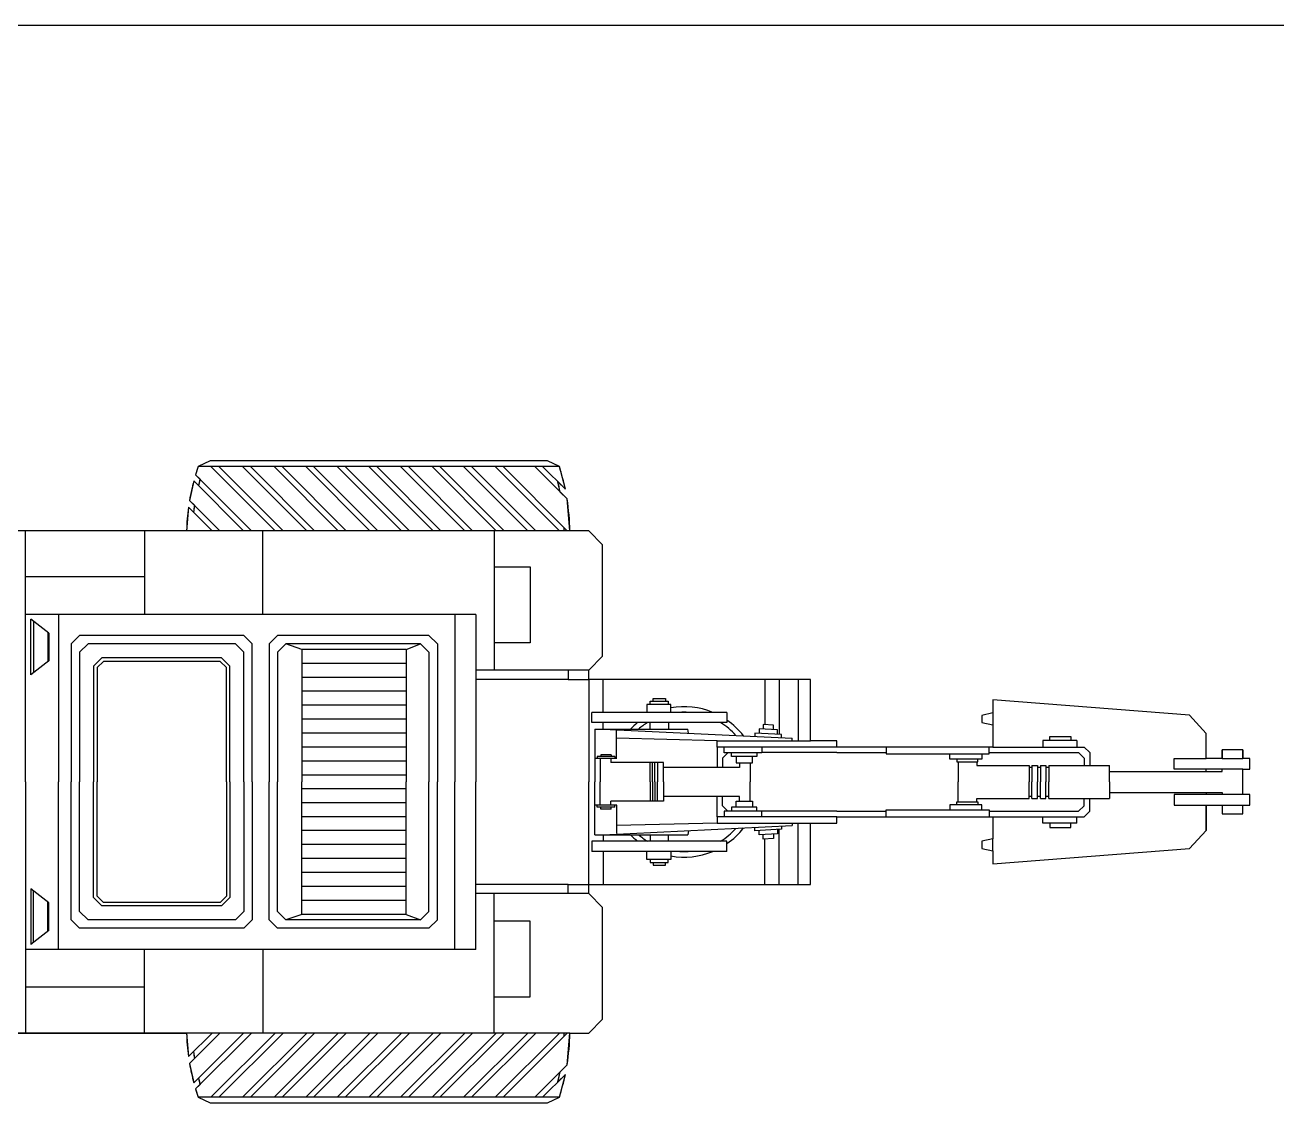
# Model space of a CAD drawing. Header units: millimetres. Extents: x 2198.5 to 2287.8, y 1208.8 to 1298.1.
# Drawn here: x 2213.459 to 2215.263, y 1276.261 to 1277.805 of the extents above; entities that cross this region are included whole.
import ezdxf

# ---------------------------------------------------------------- set-up
doc = ezdxf.new("R2010")
doc.units = ezdxf.units.MM
doc.layers.add('2', color=7, linetype='Continuous')

# ---------------------------------------------------------------- blocks, each defined once
blk = doc.blocks.new('RETROEXCAVADORA 2')
for p, q in [((197.6802, 73.96), (197.6376, 73.94)), ((198.8889, 73.96), (197.6802, 73.96)), ((198.9314, 73.94), (198.8889, 73.96)), ((197.6376, 73.94), (197.628, 73.9103)), ((197.8283, 73.71), (197.628, 73.9103)), ((197.628, 73.9103), (197.6441, 73.8942)), ((197.9132, 73.71), (197.6832, 73.94)), ((197.9415, 73.71), (197.7115, 73.94)), ((198.0263, 73.71), (197.7963, 73.94)), ((198.0546, 73.71), (197.8246, 73.94)), ((198.1394, 73.71), (197.9094, 73.94)), ((198.1677, 73.71), (197.9377, 73.94)), ((198.2526, 73.71), (198.0226, 73.94)), ((198.2809, 73.71), (198.0509, 73.94)), ((198.3657, 73.71), (198.1357, 73.94)), ((198.394, 73.71), (198.164, 73.94)), ((198.4789, 73.71), (198.2489, 73.94)), ((198.5071, 73.71), (198.2771, 73.94)), ((198.592, 73.71), (198.362, 73.94)), ((198.6203, 73.71), (198.3903, 73.94)), ((198.7051, 73.71), (198.4751, 73.94)), ((198.7334, 73.71), (198.5034, 73.94)), ((198.8183, 73.71), (198.5883, 73.94)), ((198.8465, 73.71), (198.6165, 73.94)), ((198.9314, 73.71), (198.7014, 73.94)), ((198.9597, 73.71), (198.7297, 73.94)), ((198.9589, 73.824), (198.8428, 73.94)), ((198.9526, 73.8586), (198.8711, 73.94)), ((198.9526, 73.8586), (198.9314, 73.94)), ((197.6217, 73.8883), (197.6064, 73.8188)), ((197.8, 73.71), (197.6217, 73.8883)), ((197.6381, 73.8719), (197.6217, 73.8883)), ((197.6441, 73.8942), (197.6381, 73.8719)), ((198.9261, 73.8851), (198.9526, 73.8586)), ((198.9341, 73.8487), (198.9261, 73.8851)), ((197.7152, 73.71), (197.6064, 73.8188)), ((197.6064, 73.8188), (197.6239, 73.8013)), ((198.9589, 73.824), (198.9341, 73.8487)), ((198.9689, 73.71), (198.9589, 73.824)), ((197.6026, 73.7943), (197.5957, 73.71)), ((197.6205, 73.7764), (197.6026, 73.7943)), ((197.6869, 73.71), (197.6026, 73.7943)), ((197.6239, 73.8013), (197.6205, 73.7764)), ((197.5957, 73.71), (196.989, 73.71)), ((199.0362, 73.71), (198.9689, 73.71)), ((199.0862, 73.66), (199.0362, 73.71)), ((199.0862, 73.26), (199.0862, 73.66)), ((198.6972, 73.5804), (198.8265, 73.5804)), ((198.8265, 73.5804), (198.8265, 73.3087)), ((197.0384, 73.1937), (197.0384, 73.3926)), ((197.1027, 73.3427), (197.0384, 73.3926)), ((197.048, 73.3851), (197.048, 73.2012)), ((197.0987, 73.3457), (197.0987, 73.2406)), ((197.1027, 73.3427), (197.1027, 73.2436)), ((197.831, 73.3046), (197.801, 73.3346)), ((197.8914, 73.3046), (197.9214, 73.3346)), ((197.801, 73.2746), (197.771, 73.3046)), ((197.801, 72.81), (197.801, 73.2746)), ((197.831, 72.81), (197.831, 73.3046)), ((197.8914, 73.3046), (197.8914, 72.81)), ((197.9214, 73.2746), (197.9514, 73.3046)), ((197.9214, 73.2746), (197.9214, 72.81)), ((198.0089, 73.2846), (197.9514, 73.3046)), ((198.0089, 73.2846), (198.0089, 72.81)), ((198.382, 73.2846), (198.4342, 73.3046)), ((198.382, 73.2846), (198.382, 72.81)), ((198.8265, 73.3087), (198.6972, 73.3087)), ((197.1027, 73.2436), (197.0384, 73.1937)), ((197.7384, 73.2194), (197.7158, 73.242)), ((197.751, 73.2246), (197.721, 73.2546)), ((197.751, 72.81), (197.751, 73.2246)), ((199.0362, 73.21), (199.0862, 73.26)), ((197.7384, 72.81), (197.7384, 73.2194)), ((198.9627, 73.21), (198.9627, 73.1774)), ((199.0362, 73.1774), (199.0362, 73.21)), ((198.9627, 73.1774), (198.6322, 73.1774)), ((198.9627, 73.1774), (199.0362, 73.1774)), ((199.8303, 73.1774), (199.0362, 73.1774)), ((199.0362, 73.1774), (199.0362, 72.81)), ((199.0881, 73.0592), (199.0881, 73.1774)), ((199.6672, 73.1774), (199.6672, 73.0151)), ((199.7189, 73.1774), (199.7189, 72.9802)), ((199.7861, 73.1774), (199.7861, 72.9573)), ((199.8303, 72.9573), (199.8303, 73.1774)), ((199.2569, 73.0991), (199.3214, 73.0991)), ((199.2569, 73.0878), (199.2569, 73.0991)), ((199.2672, 73.1083), (199.311, 73.1083)), ((199.2672, 73.0991), (199.2672, 73.1083)), ((199.311, 73.1083), (199.311, 73.0991)), ((199.3214, 73.0991), (199.3214, 73.0878)), ((201.188, 73.0487), (200.4839, 73.1041)), ((200.4839, 73.1041), (200.4839, 73.0574)), ((199.047, 73.0224), (199.047, 73.0592)), ((199.2446, 73.0878), (199.2446, 73.0592)), ((199.3303, 73.0878), (199.2446, 73.0878)), ((199.3303, 73.0592), (199.3303, 73.0878)), ((199.5316, 73.0592), (199.5316, 73.0224)), ((200.4839, 73.0574), (200.4448, 73.0482)), ((200.4448, 73.0482), (200.4448, 73.0228)), ((200.4839, 73.0574), (200.4839, 73.0146)), ((201.2478, 72.984), (201.188, 73.0487)), ((199.0583, 72.9994), (199.0583, 72.81)), ((199.0583, 72.9994), (199.3918, 72.9994)), ((199.0881, 72.9994), (199.0881, 73.0224)), ((199.0881, 72.9994), (199.7652, 72.9667)), ((199.2565, 72.9994), (199.2565, 73.0224)), ((199.3226, 73.0224), (199.3226, 72.9994)), ((199.3935, 72.9847), (199.3918, 72.9994)), ((199.6466, 73.0003), (199.6466, 72.9844)), ((199.7126, 72.9965), (199.6466, 73.0003)), ((199.6614, 73.0154), (199.6614, 72.9995)), ((199.6979, 73.0133), (199.6614, 73.0154)), ((199.6979, 72.9974), (199.6979, 73.0133)), ((200.4448, 73.0228), (200.4839, 73.0146)), ((200.4839, 73.0146), (200.4839, 72.935)), ((199.1357, 72.8933), (199.1357, 72.9953)), ((199.4964, 72.9573), (199.1357, 72.9666)), ((199.4964, 72.9573), (199.8303, 72.9573)), ((199.4964, 72.935), (199.4964, 72.9573)), ((199.6319, 72.9852), (199.6319, 72.9731)), ((199.7273, 72.9798), (199.6319, 72.9852)), ((199.7126, 72.9806), (199.7126, 72.9965)), ((199.7273, 72.9686), (199.7273, 72.9798)), ((199.7652, 72.9573), (199.7652, 72.9667)), ((199.9251, 72.9573), (199.8303, 72.9573)), ((199.9251, 72.935), (199.9251, 72.9573)), ((200.7853, 72.9578), (200.6628, 72.9578)), ((200.6628, 72.9578), (200.6628, 72.935)), ((200.6886, 72.973), (200.7633, 72.973)), ((200.6886, 72.9578), (200.6886, 72.973)), ((200.7633, 72.973), (200.7633, 72.9578)), ((200.7853, 72.9578), (200.7853, 72.935)), ((201.2478, 72.8939), (201.2478, 72.984)), ((201.2478, 72.8939), (201.2478, 72.984)), ((199.9251, 72.935), (199.4964, 72.935)), ((199.4964, 72.935), (199.4964, 72.8618)), ((199.516, 72.8953), (199.5351, 72.9144)), ((199.5219, 72.9144), (199.5219, 72.935)), ((199.6568, 72.9144), (199.5219, 72.9144)), ((199.5473, 72.9007), (199.5473, 72.9139)), ((199.6386, 72.9139), (199.6386, 72.9007)), ((199.6568, 72.935), (199.6568, 72.9144)), ((199.9251, 72.9153), (199.6568, 72.9153)), ((200.4839, 72.935), (199.9251, 72.935)), ((199.9251, 72.9153), (200.1019, 72.9153)), ((200.1019, 72.935), (200.1019, 72.9102)), ((200.1019, 72.9102), (200.4712, 72.9102)), ((200.3299, 72.8918), (200.3299, 72.9102)), ((200.4449, 72.9102), (200.4449, 72.8918)), ((200.4712, 72.9102), (200.4712, 72.935)), ((200.4712, 72.9153), (200.7913, 72.9153)), ((200.4839, 72.935), (200.811, 72.935)), ((200.8113, 72.8953), (200.7913, 72.9153)), ((200.831, 72.915), (200.811, 72.935)), ((200.831, 72.915), (200.831, 72.8685)), ((201.306, 72.9246), (201.306, 72.8939)), ((201.3798, 72.9246), (201.306, 72.9246)), ((201.306, 72.8939), (201.306, 72.9246)), ((201.3798, 72.8939), (201.3798, 72.9246)), ((201.3798, 72.9246), (201.3798, 72.8939)), ((199.1369, 72.8933), (199.0583, 72.8933)), ((199.0663, 72.9006), (199.0663, 72.8923)), ((199.1297, 72.9006), (199.0663, 72.9006)), ((199.0779, 72.8933), (199.0779, 72.81)), ((199.0792, 72.9072), (199.0792, 72.9006)), ((199.1165, 72.9072), (199.0792, 72.9072)), ((199.1158, 72.8933), (199.1158, 72.8797)), ((199.3037, 72.8797), (199.1158, 72.8797)), ((199.1165, 72.9072), (199.1165, 72.9006)), ((199.1297, 72.9006), (199.1297, 72.8923)), ((199.2563, 72.81), (199.2563, 72.8797)), ((199.2648, 72.81), (199.2648, 72.8797)), ((199.2732, 72.81), (199.2732, 72.8797)), ((199.283, 72.8797), (199.283, 72.81)), ((199.3037, 72.81), (199.3037, 72.8797)), ((199.516, 72.8953), (199.516, 72.8618)), ((199.6386, 72.9007), (199.5473, 72.9007)), ((199.5645, 72.9007), (199.5645, 72.8788)), ((199.5645, 72.8788), (199.6227, 72.8788)), ((199.5764, 72.8788), (199.5764, 72.8618)), ((199.6148, 72.8788), (199.6148, 72.81)), ((199.6227, 72.8788), (199.6227, 72.9007)), ((200.4449, 72.8918), (200.3299, 72.8918)), ((200.3552, 72.8918), (200.3552, 72.8817)), ((200.3552, 72.8817), (200.4297, 72.8817)), ((200.3595, 72.8817), (200.3595, 72.81)), ((200.4262, 72.8817), (200.4262, 72.8692)), ((200.4262, 72.8692), (200.6143, 72.8692)), ((200.4297, 72.8817), (200.4297, 72.8918)), ((200.6143, 72.8692), (200.6143, 72.81)), ((200.6243, 72.8692), (200.6243, 72.81)), ((200.6243, 72.8692), (200.6443, 72.8692)), ((200.6443, 72.8692), (200.6443, 72.81)), ((200.6543, 72.8692), (200.6744, 72.8692)), ((200.6543, 72.8692), (200.6543, 72.81)), ((200.6744, 72.8692), (200.6744, 72.81)), ((200.6844, 72.8692), (200.6844, 72.81)), ((200.6844, 72.8692), (200.7044, 72.8692)), ((200.7044, 72.8692), (200.9022, 72.8692)), ((200.8113, 72.8953), (200.8113, 72.8685)), ((200.9022, 72.81), (200.9022, 72.8692)), ((201.1338, 72.8939), (201.2478, 72.8939)), ((201.1338, 72.8551), (201.1338, 72.8939)), ((201.306, 72.8939), (201.2478, 72.8939)), ((201.306, 72.8939), (201.3798, 72.8939)), ((201.4044, 72.8939), (201.3798, 72.8939)), ((201.4044, 72.8551), (201.4044, 72.8939)), ((199.5764, 72.8618), (199.3037, 72.8618)), ((200.6243, 72.8618), (200.6143, 72.8618)), ((200.6543, 72.8618), (200.6443, 72.8618)), ((200.6844, 72.8618), (200.6744, 72.8618)), ((200.9022, 72.8475), (201.306, 72.8475)), ((201.3798, 72.8551), (201.1338, 72.8551)), ((201.2478, 72.8475), (201.2478, 72.8551)), ((201.306, 72.8475), (201.306, 72.8551)), ((201.3798, 72.8551), (201.4044, 72.8551)), ((201.3798, 72.81), (201.3798, 72.8551)), ((197.7384, 72.81), (197.7384, 72.4007)), ((197.751, 72.81), (197.751, 72.3954)), ((197.801, 72.81), (197.801, 72.3454)), ((197.831, 72.81), (197.831, 72.3154)), ((197.8914, 72.3154), (197.8914, 72.81)), ((197.9214, 72.3454), (197.9214, 72.81)), ((198.0089, 72.3354), (198.0089, 72.81)), ((198.382, 72.3354), (198.382, 72.81)), ((199.0362, 72.4427), (199.0362, 72.81)), ((199.0583, 72.6206), (199.0583, 72.81)), ((199.0779, 72.7268), (199.0779, 72.81)), ((199.2563, 72.81), (199.2563, 72.7404)), ((199.2648, 72.81), (199.2648, 72.7404)), ((199.2732, 72.81), (199.2732, 72.7404)), ((199.283, 72.7404), (199.283, 72.81)), ((199.3037, 72.81), (199.3037, 72.7404)), ((199.6148, 72.7412), (199.6148, 72.81)), ((200.3595, 72.7384), (200.3595, 72.81)), ((200.6143, 72.7509), (200.6143, 72.81)), ((200.6243, 72.7509), (200.6243, 72.81)), ((200.6443, 72.7509), (200.6443, 72.81)), ((200.6543, 72.7509), (200.6543, 72.81)), ((200.6744, 72.7509), (200.6744, 72.81)), ((200.6844, 72.7509), (200.6844, 72.81)), ((200.9022, 72.81), (200.9022, 72.7509)), ((200.9022, 72.7726), (201.306, 72.7726)), ((201.2478, 72.7726), (201.2478, 72.765)), ((201.306, 72.7726), (201.306, 72.765)), ((201.3798, 72.765), (201.3798, 72.81)), ((199.0663, 72.7195), (199.0663, 72.7277)), ((199.3037, 72.7404), (199.1158, 72.7404)), ((199.1158, 72.7268), (199.1158, 72.7404)), ((199.1297, 72.7195), (199.1297, 72.7277)), ((199.5764, 72.7583), (199.3037, 72.7583)), ((199.4964, 72.6851), (199.4964, 72.7583)), ((199.516, 72.7247), (199.516, 72.7583)), ((199.5645, 72.7194), (199.5645, 72.7412)), ((199.5645, 72.7412), (199.6227, 72.7412)), ((199.5764, 72.7412), (199.5764, 72.7583)), ((199.6227, 72.7412), (199.6227, 72.7194)), ((200.4449, 72.7282), (200.3299, 72.7282)), ((200.3299, 72.7282), (200.3299, 72.7099)), ((200.3552, 72.7282), (200.3552, 72.7384)), ((200.3552, 72.7384), (200.4297, 72.7384)), ((200.4262, 72.7509), (200.6143, 72.7509)), ((200.4262, 72.7384), (200.4262, 72.7509)), ((200.4297, 72.7384), (200.4297, 72.7282)), ((200.4449, 72.7099), (200.4449, 72.7282)), ((200.6243, 72.7582), (200.6143, 72.7582)), ((200.6243, 72.7509), (200.6443, 72.7509)), ((200.6543, 72.7582), (200.6443, 72.7582)), ((200.6543, 72.7509), (200.6744, 72.7509)), ((200.6844, 72.7582), (200.6744, 72.7582)), ((200.6844, 72.7509), (200.7044, 72.7509)), ((200.7044, 72.7509), (200.9022, 72.7509)), ((200.8113, 72.7247), (200.8113, 72.7515)), ((200.831, 72.7051), (200.831, 72.7515)), ((201.1338, 72.765), (201.1338, 72.7262)), ((201.3798, 72.765), (201.1338, 72.765)), ((201.4044, 72.765), (201.3798, 72.765)), ((201.4044, 72.7262), (201.4044, 72.765)), ((199.1369, 72.7268), (199.0583, 72.7268)), ((199.1297, 72.7195), (199.0663, 72.7195)), ((199.0792, 72.7129), (199.0792, 72.7195)), ((199.1165, 72.7129), (199.0792, 72.7129)), ((199.1165, 72.7129), (199.1165, 72.7195)), ((199.1357, 72.7268), (199.1357, 72.6248)), ((199.9251, 72.6851), (199.4964, 72.6851)), ((199.4964, 72.6851), (199.4964, 72.6627)), ((199.516, 72.7247), (199.5351, 72.7057)), ((199.6568, 72.7057), (199.5219, 72.7057)), ((199.5219, 72.7057), (199.5219, 72.6851)), ((199.6386, 72.7194), (199.5473, 72.7194)), ((199.5473, 72.7194), (199.5473, 72.7062)), ((199.6386, 72.7062), (199.6386, 72.7194)), ((199.6568, 72.6851), (199.6568, 72.7057)), ((199.9251, 72.7047), (199.6568, 72.7047)), ((199.9251, 72.7047), (200.1019, 72.7047)), ((199.9251, 72.6851), (200.4839, 72.6851)), ((199.9251, 72.6627), (199.9251, 72.6851)), ((200.1019, 72.7099), (200.4712, 72.7099)), ((200.1019, 72.6851), (200.1019, 72.7099)), ((200.4712, 72.7099), (200.4712, 72.6851)), ((200.4712, 72.7047), (200.7913, 72.7047)), ((200.4839, 72.6851), (200.811, 72.6851)), ((200.4839, 72.6851), (200.4839, 72.6055)), ((200.6628, 72.6623), (200.6628, 72.6851)), ((200.7853, 72.6623), (200.7853, 72.6851)), ((200.8113, 72.7247), (200.7913, 72.7047)), ((200.831, 72.7051), (200.811, 72.6851)), ((201.1338, 72.7262), (201.2478, 72.7262)), ((201.2478, 72.7262), (201.306, 72.7262)), ((201.2478, 72.6361), (201.2478, 72.7262)), ((201.2478, 72.7262), (201.2478, 72.6361)), ((201.306, 72.7262), (201.306, 72.6954)), ((201.306, 72.7262), (201.306, 72.6954)), ((201.306, 72.7262), (201.3798, 72.7262)), ((201.306, 72.6954), (201.3798, 72.6954)), ((201.3798, 72.7262), (201.4044, 72.7262)), ((201.3798, 72.6954), (201.3798, 72.7262)), ((201.3798, 72.6954), (201.3798, 72.7262)), ((199.0881, 72.6206), (199.7652, 72.6534)), ((199.4964, 72.6627), (199.1357, 72.6535)), ((199.4964, 72.6627), (199.8303, 72.6627)), ((199.6319, 72.6349), (199.6319, 72.6469)), ((199.7273, 72.6403), (199.6319, 72.6349)), ((199.7126, 72.6395), (199.7126, 72.6235)), ((199.7189, 72.4427), (199.7189, 72.6398)), ((199.7273, 72.6515), (199.7273, 72.6403)), ((199.7652, 72.6627), (199.7652, 72.6534)), ((199.7861, 72.4427), (199.7861, 72.6627)), ((199.8303, 72.6627), (199.9251, 72.6627)), ((199.8303, 72.4427), (199.8303, 72.6627)), ((200.7853, 72.6623), (200.6628, 72.6623)), ((200.6886, 72.6623), (200.6886, 72.6471)), ((200.6886, 72.6471), (200.7633, 72.6471)), ((200.7633, 72.6471), (200.7633, 72.6623)), ((199.047, 72.5977), (199.047, 72.5609)), ((199.0583, 72.6206), (199.3918, 72.6206)), ((199.0881, 72.6206), (199.0881, 72.5977)), ((199.2565, 72.6206), (199.2565, 72.5977)), ((199.3226, 72.5977), (199.3226, 72.6206)), ((199.3935, 72.6354), (199.3918, 72.6206)), ((199.5316, 72.5609), (199.5316, 72.5977)), ((199.6466, 72.6198), (199.6466, 72.6357)), ((199.7126, 72.6235), (199.6466, 72.6198)), ((199.6614, 72.6047), (199.6614, 72.6206)), ((199.6979, 72.6068), (199.6614, 72.6047)), ((199.6672, 72.4427), (199.6672, 72.605)), ((199.6979, 72.6227), (199.6979, 72.6068)), ((200.4839, 72.6055), (200.4448, 72.5973)), ((200.4448, 72.5973), (200.4448, 72.5719)), ((200.4839, 72.5627), (200.4839, 72.6055)), ((201.188, 72.5714), (201.2478, 72.6361)), ((199.0881, 72.5609), (199.0881, 72.4427)), ((199.2446, 72.5323), (199.2446, 72.5609)), ((199.3303, 72.5609), (199.3303, 72.5323)), ((200.4448, 72.5719), (200.4839, 72.5627)), ((200.4839, 72.516), (201.188, 72.5714)), ((200.4839, 72.5627), (200.4839, 72.516)), ((199.3303, 72.5323), (199.2446, 72.5323)), ((199.2569, 72.5323), (199.2569, 72.521)), ((199.2569, 72.521), (199.3214, 72.521)), ((199.2672, 72.521), (199.2672, 72.5118)), ((199.2672, 72.5118), (199.311, 72.5118)), ((199.311, 72.5118), (199.311, 72.521)), ((199.3214, 72.521), (199.3214, 72.5323)), ((197.1027, 72.3765), (197.0384, 72.4263)), ((197.0384, 72.4263), (197.0384, 72.2275)), ((197.048, 72.2349), (197.048, 72.4189)), ((198.9627, 72.4427), (198.6322, 72.4427)), ((198.9627, 72.4427), (199.0362, 72.4427)), ((198.9627, 72.41), (198.9627, 72.4427)), ((199.0362, 72.4427), (199.8303, 72.4427)), ((199.0362, 72.41), (199.0362, 72.4427)), ((197.0987, 72.2743), (197.0987, 72.3795)), ((197.1027, 72.2774), (197.1027, 72.3765)), ((197.7384, 72.4007), (197.7158, 72.3781)), ((197.751, 72.3954), (197.721, 72.3654)), ((199.0862, 72.36), (199.0362, 72.41)), ((197.801, 72.3454), (197.771, 72.3154)), ((197.9214, 72.3454), (197.9514, 72.3154)), ((198.0089, 72.3354), (197.9514, 72.3154)), ((198.382, 72.3354), (198.4342, 72.3154)), ((199.0862, 71.96), (199.0862, 72.36)), ((197.1027, 72.2774), (197.0384, 72.2275)), ((197.831, 72.3154), (197.801, 72.2854)), ((197.8914, 72.3154), (197.9214, 72.2854)), ((198.8265, 72.3114), (198.6972, 72.3114)), ((198.8265, 72.0397), (198.8265, 72.3114)), ((198.6972, 72.0397), (198.8265, 72.0397)), ((199.0362, 71.91), (199.0862, 71.96)), ((196.989, 71.91), (197.5957, 71.91)), ((197.5957, 71.91), (197.6026, 71.8258)), ((197.6869, 71.91), (197.6026, 71.8258)), ((197.7152, 71.91), (197.6064, 71.8013)), ((197.8, 71.91), (197.6217, 71.7317)), ((197.8283, 71.91), (197.628, 71.7097)), ((197.9132, 71.91), (197.6832, 71.68)), ((197.9415, 71.91), (197.7115, 71.68)), ((198.0263, 71.91), (197.7963, 71.68)), ((198.0546, 71.91), (197.8246, 71.68)), ((198.1394, 71.91), (197.9094, 71.68)), ((198.1677, 71.91), (197.9377, 71.68)), ((198.2526, 71.91), (198.0226, 71.68)), ((198.2809, 71.91), (198.0509, 71.68)), ((198.3657, 71.91), (198.1357, 71.68)), ((198.394, 71.91), (198.164, 71.68)), ((198.4789, 71.91), (198.2489, 71.68)), ((198.5071, 71.91), (198.2771, 71.68)), ((198.592, 71.91), (198.362, 71.68)), ((198.6203, 71.91), (198.3903, 71.68)), ((198.7051, 71.91), (198.4751, 71.68)), ((198.7334, 71.91), (198.5034, 71.68)), ((198.8183, 71.91), (198.5883, 71.68)), ((198.8465, 71.91), (198.6165, 71.68)), ((198.9314, 71.91), (198.7014, 71.68)), ((198.9597, 71.91), (198.7297, 71.68)), ((198.9589, 71.7961), (198.9689, 71.91)), ((198.9689, 71.91), (199.0362, 71.91)), ((197.6026, 71.8258), (197.6205, 71.8437)), ((197.6205, 71.8437), (197.6239, 71.8187)), ((197.6239, 71.8187), (197.6064, 71.8013)), ((197.6064, 71.8013), (197.6217, 71.7317)), ((198.9589, 71.7961), (198.8428, 71.68)), ((198.9341, 71.7713), (198.9589, 71.7961)), ((197.6217, 71.7317), (197.6381, 71.7481)), ((197.6381, 71.7481), (197.6441, 71.7258)), ((198.9526, 71.7615), (198.8711, 71.68)), ((198.9261, 71.735), (198.9341, 71.7713)), ((198.9526, 71.7615), (198.9261, 71.735)), ((198.9314, 71.68), (198.9526, 71.7615)), ((197.6441, 71.7258), (197.628, 71.7097)), ((197.628, 71.7097), (197.6376, 71.68)), ((197.6376, 71.68), (197.6802, 71.66)), ((197.6802, 71.66), (198.8889, 71.66)), ((198.8889, 71.66), (198.9314, 71.68))]:
    blk.add_line(p, q)
at = {"color": 7}
for p, q in [((198.9314, 73.94), (197.6376, 73.94)), ((198.9689, 73.71), (196.989, 73.71)), ((197.019, 72.81), (197.019, 73.71)), ((197.4456, 73.71), (197.4456, 73.41)), ((197.8684, 73.41), (197.8684, 73.71)), ((198.6972, 73.71), (198.6972, 73.21)), ((197.4456, 73.5454), (197.019, 73.5454)), ((198.6322, 73.41), (197.019, 73.41)), ((197.1375, 73.41), (197.1375, 72.81)), ((198.5568, 73.41), (198.5568, 72.81)), ((198.6322, 73.41), (198.6322, 72.81)), ((197.1828, 73.3046), (197.2128, 73.3346)), ((197.801, 73.3346), (197.2128, 73.3346)), ((198.4642, 73.3346), (197.9214, 73.3346)), ((198.4642, 73.3346), (198.4942, 73.3046)), ((197.1828, 73.3046), (197.1828, 72.81)), ((197.2128, 73.2746), (197.2428, 73.3046)), ((197.2128, 73.2746), (197.2128, 72.81)), ((197.771, 73.3046), (197.2428, 73.3046)), ((198.4342, 73.3046), (197.9514, 73.3046)), ((198.382, 73.2846), (198.0089, 73.2846)), ((198.4342, 73.3046), (198.4642, 73.2746)), ((198.4642, 73.2746), (198.4642, 72.81)), ((198.4942, 73.3046), (198.4942, 72.81)), ((197.2628, 73.2246), (197.2928, 73.2546)), ((197.2628, 73.2246), (197.2628, 72.81)), ((197.2754, 73.2194), (197.298, 73.242)), ((197.721, 73.2546), (197.2928, 73.2546)), ((197.7158, 73.242), (197.298, 73.242)), ((198.382, 73.2346), (198.0089, 73.2346)), ((197.2754, 73.2194), (197.2754, 72.81)), ((198.382, 73.1846), (198.0089, 73.1846)), ((199.0362, 73.21), (198.6322, 73.21)), ((198.382, 73.1346), (198.0089, 73.1346)), ((198.382, 73.0846), (198.0089, 73.0846)), ((199.5316, 73.0592), (199.047, 73.0592)), ((198.382, 73.0346), (198.0089, 73.0346)), ((199.5316, 73.0224), (199.047, 73.0224)), ((198.382, 72.9846), (198.0089, 72.9846)), ((198.382, 72.9346), (198.0089, 72.9346)), ((198.382, 72.8846), (198.0089, 72.8846)), ((198.382, 72.8346), (198.0089, 72.8346)), ((197.019, 72.81), (197.019, 71.91)), ((197.1375, 72.21), (197.1375, 72.81)), ((197.1828, 72.3154), (197.1828, 72.81)), ((197.2128, 72.3454), (197.2128, 72.81)), ((197.2628, 72.3954), (197.2628, 72.81)), ((197.2754, 72.4007), (197.2754, 72.81)), ((198.382, 72.7854), (198.0089, 72.7854)), ((198.4642, 72.3454), (198.4642, 72.81)), ((198.4942, 72.3154), (198.4942, 72.81)), ((198.5568, 72.21), (198.5568, 72.81)), ((198.6322, 72.21), (198.6322, 72.81)), ((198.382, 72.7354), (198.0089, 72.7354)), ((198.382, 72.6854), (198.0089, 72.6854)), ((198.382, 72.6354), (198.0089, 72.6354)), ((199.5316, 72.5977), (199.047, 72.5977)), ((198.382, 72.5854), (198.0089, 72.5854)), ((199.5316, 72.5609), (199.047, 72.5609)), ((198.382, 72.5354), (198.0089, 72.5354)), ((198.382, 72.4854), (198.0089, 72.4854)), ((198.382, 72.4354), (198.0089, 72.4354)), ((197.2628, 72.3954), (197.2928, 72.3654)), ((197.2754, 72.4007), (197.298, 72.3781)), ((197.7158, 72.3781), (197.298, 72.3781)), ((198.382, 72.3854), (198.0089, 72.3854)), ((199.0362, 72.41), (198.6322, 72.41)), ((198.6972, 71.91), (198.6972, 72.41)), ((197.2128, 72.3454), (197.2428, 72.3154)), ((197.721, 72.3654), (197.2928, 72.3654)), ((198.382, 72.3354), (198.0089, 72.3354)), ((198.4342, 72.3154), (198.4642, 72.3454)), ((197.1828, 72.3154), (197.2128, 72.2854)), ((197.801, 72.2854), (197.2128, 72.2854)), ((197.771, 72.3154), (197.2428, 72.3154)), ((198.4642, 72.2854), (197.9214, 72.2854)), ((198.4342, 72.3154), (197.9514, 72.3154)), ((198.4642, 72.2854), (198.4942, 72.3154)), ((198.6322, 72.21), (197.019, 72.21)), ((197.4456, 71.91), (197.4456, 72.21)), ((197.8684, 72.21), (197.8684, 71.91)), ((197.4456, 72.0746), (197.019, 72.0746)), ((198.9689, 71.91), (196.989, 71.91)), ((198.9314, 71.68), (197.6376, 71.68))]:
    blk.add_line(p, q, dxfattribs=at)
for centre, radius, start, end in [((198.3581, 73.6899), 0.7626, 160.8532, 163.1989), ((198.1592, 73.696), 0.8098, 11.5802, 17.5368), ((198.3581, 73.6899), 0.7626, 164.918, 170.2703), ((198.3581, 73.6899), 0.7426, 164.0295, 165.8099), ((198.1592, 73.696), 0.7898, 11.1471, 13.8476), ((198.1592, 73.696), 0.8098, 0.9909, 9.092), ((198.3581, 73.6899), 0.7626, 172.1324, 178.4871), ((198.3581, 73.6899), 0.7426, 171.3692, 173.3101), ((198.1592, 73.696), 0.7898, 1.016, 1.8175), ((199.3776, 72.81), 0.2696, 67.5519, 100.107), ((199.3776, 72.81), 0.2496, 86.6494, 93.3506), ((199.3776, 72.81), 0.2696, 128.0357, 135.369), ((199.3776, 72.81), 0.2496, 121.7072, 130.6382), ((199.3776, 72.81), 0.2496, 41.8145, 58.2928), ((199.3776, 72.81), 0.2696, 37.7629, 55.1594), ((199.3776, 72.81), 0.2496, 301.7072, 318.1855), ((199.3776, 72.81), 0.2696, 304.8406, 322.2371), ((199.3776, 72.81), 0.2696, 224.631, 231.9643), ((199.3776, 72.81), 0.2496, 229.3618, 238.2928), ((199.3776, 72.81), 0.2696, 259.893, 292.4481), ((199.3776, 72.81), 0.2496, 266.6494, 273.3506), ((198.3581, 71.9302), 0.7626, 181.5129, 187.8676), ((198.1592, 71.924), 0.7898, 358.1825, 358.984), ((198.1592, 71.924), 0.8098, 350.908, 359.0091), ((198.3581, 71.9302), 0.7426, 186.6899, 188.6308), ((198.3581, 71.9302), 0.7626, 189.7297, 195.082), ((198.3581, 71.9302), 0.7426, 194.1901, 195.9705), ((198.1592, 71.924), 0.7898, 346.1524, 348.8529), ((198.1592, 71.924), 0.8098, 342.4632, 348.4198), ((198.3581, 71.9302), 0.7626, 196.8011, 199.1468)]:
    blk.add_arc(centre, radius, start, end)

msp = doc.modelspace()

# ---------------------------------------------------------------- linework, layer by layer
at = {"layer": '2', "color": 4}
msp.add_line((2211.9027, 1277.8053), (2215.2627, 1277.8053), dxfattribs=at)

# ---------------------------------------------------------------- block references
at = {"xscale": 0.4000000000000057, "yscale": 0.4000000000000057, "zscale": 0.4000000000000057}
msp.add_blockref('RETROEXCAVADORA 2', (2134.6521, 1247.5967), dxfattribs=at)

doc.saveas('drawing.dxf')
